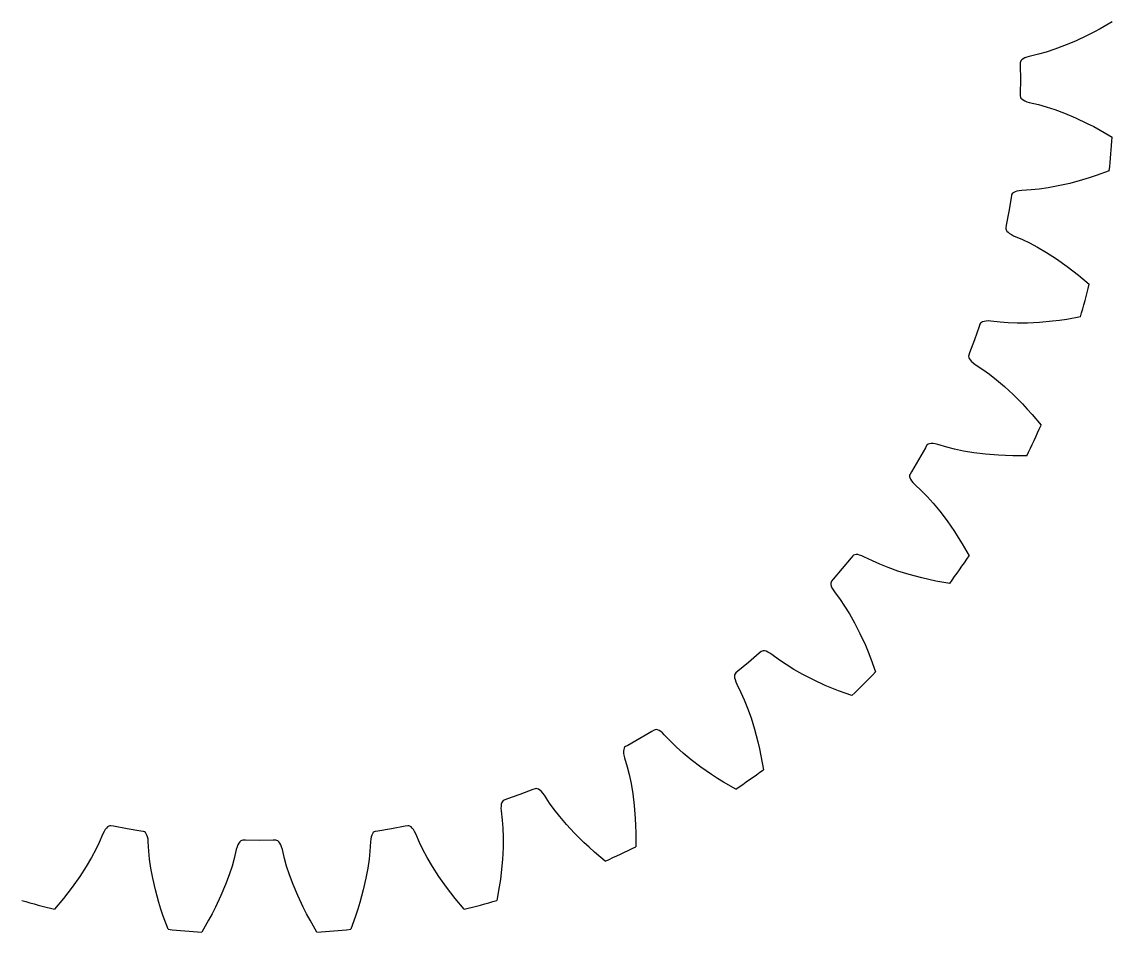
# Model space of a CAD drawing. Extents: x -6.6 to 28.2, y -11.4 to 11.4.
# Drawn here: x 13.63 to 28.17, y -11.37 to 0.77 of the extents above; entities that cross this region are included whole.
import ezdxf

# ---------------------------------------------------------------- set-up
doc = ezdxf.new("R2010")
doc.units = 0

msp = doc.modelspace()

# ---------------------------------------------------------------- linework, layer by layer
at = {"layer": 'layer0'}
for p, q in [((28.174, 0.768), (28.013, 0.676)), ((27.842, 0.586), (27.685, 0.512)), ((27.927, 0.63), (27.842, 0.586)), ((28.013, 0.676), (27.927, 0.63)), ((27.54, 0.451), (27.41, 0.402)), ((27.685, 0.512), (27.54, 0.451)), ((27.037, 0.297), (27.01, 0.286)), ((27.069, 0.307), (27.037, 0.297)), ((27.192, 0.336), (27.069, 0.307)), ((27.294, 0.364), (27.192, 0.336)), ((27.41, 0.402), (27.294, 0.364)), ((26.95, 0.235), (26.948, 0.221)), ((26.948, 0.221), (26.948, 0.186)), ((26.948, 0.186), (26.95, 0)), ((26.957, 0.248), (26.95, 0.235)), ((26.97, 0.261), (26.957, 0.248)), ((26.987, 0.274), (26.97, 0.261)), ((27.01, 0.286), (26.987, 0.274)), ((26.95, 0), (26.948, -0.186)), ((26.948, -0.186), (26.948, -0.221)), ((26.948, -0.221), (26.95, -0.235)), ((26.95, -0.235), (26.957, -0.248)), ((26.957, -0.248), (26.97, -0.261)), ((26.97, -0.261), (26.987, -0.274)), ((26.987, -0.274), (27.01, -0.286)), ((27.01, -0.286), (27.037, -0.297)), ((27.037, -0.297), (27.069, -0.307)), ((27.069, -0.307), (27.192, -0.336)), ((27.192, -0.336), (27.294, -0.364)), ((27.294, -0.364), (27.41, -0.402)), ((27.41, -0.402), (27.54, -0.451)), ((27.54, -0.451), (27.685, -0.512)), ((27.685, -0.512), (27.842, -0.586)), ((27.842, -0.586), (27.927, -0.63)), ((27.927, -0.63), (28.013, -0.676)), ((28.013, -0.676), (28.174, -0.768)), ((27.96, -1.282), (27.867, -1.312)), ((28.135, -1.218), (27.96, -1.282)), ((27.319, -1.446), (27.198, -1.463)), ((27.455, -1.421), (27.319, -1.446)), ((27.608, -1.386), (27.455, -1.421)), ((27.776, -1.34), (27.608, -1.386)), ((27.867, -1.312), (27.776, -1.34)), ((26.826, -1.579), (26.796, -1.763)), ((26.832, -1.544), (26.826, -1.579)), ((26.837, -1.531), (26.832, -1.544)), ((26.846, -1.519), (26.837, -1.531)), ((26.861, -1.509), (26.846, -1.519)), ((26.88, -1.499), (26.861, -1.509)), ((26.904, -1.491), (26.88, -1.499)), ((26.933, -1.485), (26.904, -1.491)), ((26.967, -1.481), (26.933, -1.485)), ((27.093, -1.474), (26.967, -1.481)), ((27.198, -1.463), (27.093, -1.474)), ((26.796, -1.763), (26.762, -1.945)), ((26.762, -1.945), (26.755, -1.98)), ((26.755, -1.98), (26.755, -1.994)), ((26.755, -1.994), (26.76, -2.008)), ((26.76, -2.008), (26.77, -2.023)), ((26.77, -2.023), (26.785, -2.039)), ((26.785, -2.039), (26.805, -2.055)), ((26.805, -2.055), (26.83, -2.07)), ((26.83, -2.07), (26.86, -2.086)), ((26.86, -2.086), (26.976, -2.135)), ((26.976, -2.135), (27.071, -2.181)), ((27.071, -2.181), (27.179, -2.239)), ((27.179, -2.239), (27.299, -2.309)), ((27.299, -2.309), (27.431, -2.394)), ((27.431, -2.394), (27.573, -2.495)), ((27.573, -2.495), (27.649, -2.552)), ((27.649, -2.552), (27.726, -2.613)), ((27.726, -2.613), (27.868, -2.732)), ((27.751, -3.168), (27.568, -3.2)), ((26.4, -3.296), (26.338, -3.472)), ((26.411, -3.263), (26.4, -3.296)), ((26.418, -3.251), (26.411, -3.263)), ((26.43, -3.241), (26.418, -3.251)), ((26.446, -3.233), (26.43, -3.241)), ((26.467, -3.227), (26.446, -3.233)), ((26.492, -3.223), (26.467, -3.227)), ((26.521, -3.222), (26.492, -3.223)), ((26.555, -3.224), (26.521, -3.222)), ((26.68, -3.239), (26.555, -3.224)), ((26.786, -3.247), (26.68, -3.239)), ((26.908, -3.251), (26.786, -3.247)), ((27.046, -3.25), (26.908, -3.251)), ((27.203, -3.242), (27.046, -3.25)), ((27.377, -3.226), (27.203, -3.242)), ((27.471, -3.214), (27.377, -3.226)), ((27.568, -3.2), (27.471, -3.214)), ((26.338, -3.472), (26.273, -3.646)), ((26.26, -3.678), (26.258, -3.692)), ((26.258, -3.692), (26.26, -3.707)), ((26.273, -3.646), (26.26, -3.678)), ((26.26, -3.707), (26.267, -3.724)), ((26.267, -3.724), (26.279, -3.742)), ((26.279, -3.742), (26.296, -3.761)), ((26.296, -3.761), (26.318, -3.781)), ((26.318, -3.781), (26.345, -3.801)), ((26.345, -3.801), (26.451, -3.87)), ((26.451, -3.87), (26.536, -3.932)), ((26.536, -3.932), (26.632, -4.007)), ((26.632, -4.007), (26.738, -4.097)), ((26.738, -4.097), (26.853, -4.204)), ((26.853, -4.204), (26.976, -4.328)), ((26.976, -4.328), (27.041, -4.397)), ((27.041, -4.397), (27.106, -4.47)), ((27.106, -4.47), (27.225, -4.612)), ((25.682, -4.913), (25.59, -5.075)), ((25.699, -4.882), (25.682, -4.913)), ((25.707, -4.872), (25.699, -4.882)), ((25.721, -4.864), (25.707, -4.872)), ((25.738, -4.859), (25.721, -4.864)), ((25.76, -4.856), (25.738, -4.859)), ((25.785, -4.857), (25.76, -4.856)), ((25.814, -4.861), (25.785, -4.857)), ((25.847, -4.869), (25.814, -4.861)), ((25.968, -4.905), (25.847, -4.869)), ((26.07, -4.931), (25.968, -4.905)), ((26.19, -4.957), (26.07, -4.931)), ((25.59, -5.075), (25.496, -5.235)), ((26.327, -4.979), (26.19, -4.957)), ((26.483, -4.999), (26.327, -4.979)), ((26.656, -5.013), (26.483, -4.999)), ((26.751, -5.018), (26.656, -5.013)), ((26.849, -5.021), (26.751, -5.018)), ((27.034, -5.022), (26.849, -5.021)), ((25.473, -5.278), (25.472, -5.294)), ((25.472, -5.294), (25.477, -5.311)), ((25.478, -5.265), (25.473, -5.278)), ((25.477, -5.311), (25.485, -5.331)), ((25.496, -5.235), (25.478, -5.265)), ((25.485, -5.331), (25.499, -5.353)), ((25.499, -5.353), (25.517, -5.376)), ((25.517, -5.376), (25.54, -5.401)), ((25.54, -5.401), (25.632, -5.487)), ((25.632, -5.487), (25.706, -5.563)), ((25.706, -5.563), (25.787, -5.653)), ((25.787, -5.653), (25.876, -5.76)), ((25.876, -5.76), (25.971, -5.886)), ((25.971, -5.886), (26.07, -6.029)), ((26.07, -6.029), (26.122, -6.109)), ((26.122, -6.109), (26.173, -6.192)), ((26.173, -6.192), (26.266, -6.353)), ((24.694, -6.381), (24.575, -6.524)), ((24.716, -6.353), (24.694, -6.381)), ((24.726, -6.345), (24.716, -6.353)), ((24.741, -6.339), (24.726, -6.345)), ((24.759, -6.337), (24.741, -6.339)), ((24.78, -6.338), (24.759, -6.337)), ((24.805, -6.344), (24.78, -6.338)), ((24.833, -6.353), (24.805, -6.344)), ((24.864, -6.366), (24.833, -6.353)), ((24.977, -6.423), (24.864, -6.366)), ((24.575, -6.524), (24.454, -6.666)), ((25.073, -6.466), (24.977, -6.423)), ((25.186, -6.512), (25.073, -6.466)), ((25.317, -6.558), (25.186, -6.512)), ((24.454, -6.666), (24.431, -6.692)), ((25.467, -6.604), (25.317, -6.558)), ((25.636, -6.649), (25.467, -6.604)), ((25.729, -6.67), (25.636, -6.649)), ((25.824, -6.69), (25.729, -6.67)), ((24.425, -6.704), (24.422, -6.719)), ((24.422, -6.719), (24.423, -6.737)), ((24.423, -6.737), (24.428, -6.758)), ((24.431, -6.692), (24.425, -6.704)), ((24.428, -6.758), (24.437, -6.782)), ((24.437, -6.782), (24.451, -6.808)), ((24.451, -6.808), (24.469, -6.836)), ((26.007, -6.722), (25.824, -6.69)), ((24.469, -6.836), (24.545, -6.937)), ((24.545, -6.937), (24.605, -7.025)), ((24.605, -7.025), (24.669, -7.128)), ((24.669, -7.128), (24.737, -7.249)), ((24.737, -7.249), (24.809, -7.389)), ((24.809, -7.389), (24.882, -7.547)), ((24.882, -7.547), (24.919, -7.635)), ((23.466, -7.654), (23.324, -7.775)), ((23.492, -7.631), (23.466, -7.654)), ((23.504, -7.625), (23.492, -7.631)), ((23.519, -7.622), (23.504, -7.625)), ((23.537, -7.623), (23.519, -7.622)), ((23.558, -7.628), (23.537, -7.623)), ((23.582, -7.637), (23.558, -7.628)), ((23.608, -7.651), (23.582, -7.637)), ((23.636, -7.669), (23.608, -7.651)), ((23.737, -7.745), (23.636, -7.669)), ((24.919, -7.635), (24.955, -7.726)), ((23.324, -7.775), (23.181, -7.894)), ((23.825, -7.805), (23.737, -7.745)), ((23.928, -7.869), (23.825, -7.805)), ((24.955, -7.726), (25.019, -7.9)), ((23.139, -7.941), (23.137, -7.959)), ((23.137, -7.959), (23.138, -7.98)), ((23.138, -7.98), (23.144, -8.005)), ((23.145, -7.926), (23.139, -7.941)), ((23.153, -7.916), (23.145, -7.926)), ((23.181, -7.894), (23.153, -7.916)), ((24.049, -7.937), (23.928, -7.869)), ((24.189, -8.009), (24.049, -7.937)), ((23.144, -8.005), (23.153, -8.033)), ((23.153, -8.033), (23.166, -8.064)), ((23.166, -8.064), (23.223, -8.177)), ((24.347, -8.082), (24.189, -8.009)), ((24.435, -8.119), (24.347, -8.082)), ((24.526, -8.155), (24.435, -8.119)), ((23.223, -8.177), (23.266, -8.273)), ((23.266, -8.273), (23.312, -8.386)), ((24.7, -8.219), (24.526, -8.155)), ((23.312, -8.386), (23.358, -8.517)), ((23.358, -8.517), (23.404, -8.667)), ((22.035, -8.696), (21.875, -8.79)), ((22.065, -8.678), (22.035, -8.696)), ((22.078, -8.673), (22.065, -8.678)), ((22.094, -8.672), (22.078, -8.673)), ((22.111, -8.677), (22.094, -8.672)), ((22.131, -8.685), (22.111, -8.677)), ((22.153, -8.699), (22.131, -8.685)), ((22.176, -8.717), (22.153, -8.699)), ((22.201, -8.74), (22.176, -8.717)), ((23.404, -8.667), (23.449, -8.836)), ((21.875, -8.79), (21.713, -8.882)), ((22.287, -8.832), (22.201, -8.74)), ((22.363, -8.906), (22.287, -8.832)), ((23.449, -8.836), (23.47, -8.929)), ((21.659, -8.938), (21.656, -8.96)), ((21.656, -8.96), (21.657, -8.985)), ((21.657, -8.985), (21.661, -9.014)), ((21.664, -8.921), (21.659, -8.938)), ((21.661, -9.014), (21.669, -9.047)), ((21.672, -8.907), (21.664, -8.921)), ((21.682, -8.899), (21.672, -8.907)), ((21.713, -8.882), (21.682, -8.899)), ((22.453, -8.987), (22.363, -8.906)), ((22.56, -9.076), (22.453, -8.987)), ((23.47, -8.929), (23.49, -9.024)), ((21.669, -9.047), (21.705, -9.168)), ((22.686, -9.171), (22.56, -9.076)), ((23.49, -9.024), (23.522, -9.207)), ((21.705, -9.168), (21.731, -9.27)), ((21.731, -9.27), (21.757, -9.39)), ((22.829, -9.27), (22.686, -9.171)), ((22.909, -9.322), (22.829, -9.27)), ((21.757, -9.39), (21.779, -9.527)), ((22.992, -9.373), (22.909, -9.322)), ((23.153, -9.466), (22.992, -9.373)), ((20.272, -9.538), (20.096, -9.6)), ((20.446, -9.473), (20.272, -9.538)), ((20.478, -9.46), (20.446, -9.473)), ((20.492, -9.458), (20.478, -9.46)), ((20.507, -9.46), (20.492, -9.458)), ((20.524, -9.467), (20.507, -9.46)), ((20.542, -9.479), (20.524, -9.467)), ((20.561, -9.496), (20.542, -9.479)), ((20.581, -9.518), (20.561, -9.496)), ((20.601, -9.545), (20.581, -9.518)), ((20.67, -9.651), (20.601, -9.545)), ((21.779, -9.527), (21.799, -9.683)), ((20.023, -9.692), (20.022, -9.721)), ((20.022, -9.721), (20.024, -9.755)), ((20.027, -9.667), (20.023, -9.692)), ((20.033, -9.646), (20.027, -9.667)), ((20.041, -9.63), (20.033, -9.646)), ((20.051, -9.618), (20.041, -9.63)), ((20.063, -9.611), (20.051, -9.618)), ((20.096, -9.6), (20.063, -9.611)), ((20.732, -9.736), (20.67, -9.651)), ((20.807, -9.832), (20.732, -9.736)), ((21.799, -9.683), (21.813, -9.856)), ((20.024, -9.755), (20.039, -9.88)), ((20.039, -9.88), (20.047, -9.986)), ((20.897, -9.938), (20.807, -9.832)), ((21.813, -9.856), (21.818, -9.951)), ((14.73, -10.03), (14.714, -10.06)), ((14.745, -10.005), (14.73, -10.03)), ((14.761, -9.985), (14.745, -10.005)), ((14.777, -9.97), (14.761, -9.985)), ((14.792, -9.96), (14.777, -9.97)), ((14.806, -9.955), (14.792, -9.96)), ((14.82, -9.955), (14.806, -9.955)), ((14.855, -9.962), (14.82, -9.955)), ((15.037, -9.996), (14.855, -9.962)), ((15.221, -10.026), (15.037, -9.996)), ((15.256, -10.032), (15.221, -10.026)), ((15.269, -10.037), (15.256, -10.032)), ((18.344, -10.032), (18.331, -10.037)), ((18.379, -10.026), (18.344, -10.032)), ((18.563, -9.996), (18.379, -10.026)), ((18.745, -9.962), (18.563, -9.996)), ((18.78, -9.955), (18.745, -9.962)), ((18.794, -9.955), (18.78, -9.955)), ((18.808, -9.96), (18.794, -9.955)), ((18.823, -9.97), (18.808, -9.96)), ((18.839, -9.985), (18.823, -9.97)), ((18.855, -10.005), (18.839, -9.985)), ((18.87, -10.03), (18.855, -10.005)), ((18.886, -10.06), (18.87, -10.03)), ((20.047, -9.986), (20.051, -10.108)), ((21.004, -10.053), (20.897, -9.938)), ((21.818, -9.951), (21.821, -10.049)), ((14.665, -10.176), (14.619, -10.271)), ((14.714, -10.06), (14.665, -10.176)), ((15.281, -10.046), (15.269, -10.037)), ((15.291, -10.061), (15.281, -10.046)), ((15.301, -10.08), (15.291, -10.061)), ((15.309, -10.104), (15.301, -10.08)), ((15.315, -10.133), (15.309, -10.104)), ((15.319, -10.167), (15.315, -10.133)), ((15.326, -10.293), (15.319, -10.167)), ((16.539, -10.17), (16.526, -10.187)), ((16.552, -10.157), (16.539, -10.17)), ((16.565, -10.15), (16.552, -10.157)), ((16.579, -10.148), (16.565, -10.15)), ((16.614, -10.148), (16.579, -10.148)), ((16.8, -10.15), (16.614, -10.148)), ((16.986, -10.148), (16.8, -10.15)), ((17.021, -10.148), (16.986, -10.148)), ((17.035, -10.15), (17.021, -10.148)), ((17.048, -10.157), (17.035, -10.15)), ((17.061, -10.17), (17.048, -10.157)), ((17.074, -10.187), (17.061, -10.17)), ((18.281, -10.167), (18.274, -10.293)), ((18.285, -10.133), (18.281, -10.167)), ((18.291, -10.104), (18.285, -10.133)), ((18.299, -10.08), (18.291, -10.104)), ((18.309, -10.061), (18.299, -10.08)), ((18.319, -10.046), (18.309, -10.061)), ((18.331, -10.037), (18.319, -10.046)), ((18.935, -10.176), (18.886, -10.06)), ((18.981, -10.271), (18.935, -10.176)), ((20.051, -10.108), (20.05, -10.246)), ((21.128, -10.176), (21.004, -10.053)), ((21.197, -10.241), (21.128, -10.176)), ((21.821, -10.049), (21.822, -10.234)), ((14.619, -10.271), (14.561, -10.379)), ((15.337, -10.398), (15.326, -10.293)), ((16.493, -10.269), (16.464, -10.392)), ((16.503, -10.237), (16.493, -10.269)), ((16.514, -10.21), (16.503, -10.237)), ((16.526, -10.187), (16.514, -10.21)), ((17.086, -10.21), (17.074, -10.187)), ((17.097, -10.237), (17.086, -10.21)), ((17.107, -10.269), (17.097, -10.237)), ((17.136, -10.392), (17.107, -10.269)), ((18.274, -10.293), (18.263, -10.398)), ((19.039, -10.379), (18.981, -10.271)), ((20.05, -10.246), (20.042, -10.403)), ((21.27, -10.306), (21.197, -10.241)), ((21.412, -10.425), (21.27, -10.306)), ((14.561, -10.379), (14.491, -10.499)), ((15.354, -10.519), (15.337, -10.398)), ((16.464, -10.392), (16.436, -10.494)), ((17.164, -10.494), (17.136, -10.392)), ((18.263, -10.398), (18.246, -10.519)), ((19.109, -10.499), (19.039, -10.379)), ((20.042, -10.403), (20.026, -10.577)), ((14.491, -10.499), (14.406, -10.631)), ((15.379, -10.655), (15.354, -10.519)), ((16.398, -10.61), (16.349, -10.74)), ((16.436, -10.494), (16.398, -10.61)), ((17.202, -10.61), (17.164, -10.494)), ((17.251, -10.74), (17.202, -10.61)), ((18.246, -10.519), (18.221, -10.655)), ((19.194, -10.631), (19.109, -10.499)), ((20.026, -10.577), (20.014, -10.671)), ((14.406, -10.631), (14.305, -10.773)), ((15.414, -10.808), (15.379, -10.655)), ((16.349, -10.74), (16.288, -10.885)), ((17.312, -10.885), (17.251, -10.74)), ((18.221, -10.655), (18.186, -10.808)), ((19.295, -10.773), (19.194, -10.631)), ((20.014, -10.671), (20, -10.768)), ((14.248, -10.849), (14.187, -10.926)), ((14.305, -10.773), (14.248, -10.849)), ((15.46, -10.976), (15.414, -10.808)), ((16.288, -10.885), (16.214, -11.042)), ((17.386, -11.042), (17.312, -10.885)), ((18.186, -10.808), (18.14, -10.976)), ((19.352, -10.849), (19.295, -10.773)), ((19.413, -10.926), (19.352, -10.849)), ((20, -10.768), (19.968, -10.951)), ((14.187, -10.926), (14.068, -11.068)), ((15.488, -11.067), (15.46, -10.976)), ((16.214, -11.042), (16.17, -11.127)), ((17.43, -11.127), (17.386, -11.042)), ((18.14, -10.976), (18.112, -11.067)), ((19.532, -11.068), (19.413, -10.926)), ((15.518, -11.16), (15.488, -11.067)), ((15.582, -11.335), (15.518, -11.16)), ((16.17, -11.127), (16.124, -11.213)), ((17.476, -11.213), (17.43, -11.127)), ((18.082, -11.16), (18.018, -11.335)), ((18.112, -11.067), (18.082, -11.16)), ((16.124, -11.213), (16.032, -11.374)), ((17.568, -11.374), (17.476, -11.213))]:
    msp.add_line(p, q, dxfattribs=at)
for start, end in [(353.8652, 356.1348), (343.8653, 346.1348), (333.8653, 336.1348), (323.8653, 326.1348), (313.8652, 316.1348), (303.8652, 306.1347), (293.8652, 296.1347), (253.8653, 256.1348), (283.8652, 286.1347), (263.8652, 266.1348), (273.8652, 276.1348)]:
    msp.add_arc((16.8, 0), 11.4, start, end, dxfattribs=at)
at = {"layer": 'layer2'}
for p, q in [((28.174, 0.768), (28.013, 0.676)), ((27.842, 0.586), (27.685, 0.512)), ((27.927, 0.63), (27.842, 0.586)), ((28.013, 0.676), (27.927, 0.63)), ((27.54, 0.451), (27.41, 0.402)), ((27.685, 0.512), (27.54, 0.451)), ((27.037, 0.297), (27.01, 0.286)), ((27.069, 0.307), (27.037, 0.297)), ((27.192, 0.336), (27.069, 0.307)), ((27.294, 0.364), (27.192, 0.336)), ((27.41, 0.402), (27.294, 0.364)), ((26.95, 0.235), (26.948, 0.221)), ((26.948, 0.221), (26.948, 0.186)), ((26.948, 0.186), (26.95, 0)), ((26.957, 0.248), (26.95, 0.235)), ((26.97, 0.261), (26.957, 0.248)), ((26.987, 0.274), (26.97, 0.261)), ((27.01, 0.286), (26.987, 0.274)), ((26.95, 0), (26.948, -0.186)), ((26.948, -0.186), (26.948, -0.221)), ((26.948, -0.221), (26.95, -0.235)), ((26.95, -0.235), (26.957, -0.248)), ((26.957, -0.248), (26.97, -0.261)), ((26.97, -0.261), (26.987, -0.274)), ((26.987, -0.274), (27.01, -0.286)), ((27.01, -0.286), (27.037, -0.297)), ((27.037, -0.297), (27.069, -0.307)), ((27.069, -0.307), (27.192, -0.336)), ((27.192, -0.336), (27.294, -0.364)), ((27.294, -0.364), (27.41, -0.402)), ((27.41, -0.402), (27.54, -0.451)), ((27.54, -0.451), (27.685, -0.512)), ((27.685, -0.512), (27.842, -0.586)), ((27.842, -0.586), (27.927, -0.63)), ((27.927, -0.63), (28.013, -0.676)), ((28.013, -0.676), (28.174, -0.768)), ((27.96, -1.282), (27.867, -1.312)), ((28.135, -1.218), (27.96, -1.282)), ((27.319, -1.446), (27.198, -1.463)), ((27.455, -1.421), (27.319, -1.446)), ((27.608, -1.386), (27.455, -1.421)), ((27.776, -1.34), (27.608, -1.386)), ((27.867, -1.312), (27.776, -1.34)), ((26.826, -1.579), (26.796, -1.763)), ((26.832, -1.544), (26.826, -1.579)), ((26.837, -1.531), (26.832, -1.544)), ((26.846, -1.519), (26.837, -1.531)), ((26.861, -1.509), (26.846, -1.519)), ((26.88, -1.499), (26.861, -1.509)), ((26.904, -1.491), (26.88, -1.499)), ((26.933, -1.485), (26.904, -1.491)), ((26.967, -1.481), (26.933, -1.485)), ((27.093, -1.474), (26.967, -1.481)), ((27.198, -1.463), (27.093, -1.474)), ((26.796, -1.763), (26.762, -1.945)), ((26.762, -1.945), (26.755, -1.98)), ((26.755, -1.98), (26.755, -1.994)), ((26.755, -1.994), (26.76, -2.008)), ((26.76, -2.008), (26.77, -2.023)), ((26.77, -2.023), (26.785, -2.039)), ((26.785, -2.039), (26.805, -2.055)), ((26.805, -2.055), (26.83, -2.07)), ((26.83, -2.07), (26.86, -2.086)), ((26.86, -2.086), (26.976, -2.135)), ((26.976, -2.135), (27.071, -2.181)), ((27.071, -2.181), (27.179, -2.239)), ((27.179, -2.239), (27.299, -2.309)), ((27.299, -2.309), (27.431, -2.394)), ((27.431, -2.394), (27.573, -2.495)), ((27.573, -2.495), (27.649, -2.552)), ((27.649, -2.552), (27.726, -2.613)), ((27.726, -2.613), (27.868, -2.732)), ((27.751, -3.168), (27.568, -3.2)), ((26.4, -3.296), (26.338, -3.472)), ((26.411, -3.263), (26.4, -3.296)), ((26.418, -3.251), (26.411, -3.263)), ((26.43, -3.241), (26.418, -3.251)), ((26.446, -3.233), (26.43, -3.241)), ((26.467, -3.227), (26.446, -3.233)), ((26.492, -3.223), (26.467, -3.227)), ((26.521, -3.222), (26.492, -3.223)), ((26.555, -3.224), (26.521, -3.222)), ((26.68, -3.239), (26.555, -3.224)), ((26.786, -3.247), (26.68, -3.239)), ((26.908, -3.251), (26.786, -3.247)), ((27.046, -3.25), (26.908, -3.251)), ((27.203, -3.242), (27.046, -3.25)), ((27.377, -3.226), (27.203, -3.242)), ((27.471, -3.214), (27.377, -3.226)), ((27.568, -3.2), (27.471, -3.214)), ((26.338, -3.472), (26.273, -3.646)), ((26.26, -3.678), (26.258, -3.692)), ((26.258, -3.692), (26.26, -3.707)), ((26.273, -3.646), (26.26, -3.678)), ((26.26, -3.707), (26.267, -3.724)), ((26.267, -3.724), (26.279, -3.742)), ((26.279, -3.742), (26.296, -3.761)), ((26.296, -3.761), (26.318, -3.781)), ((26.318, -3.781), (26.345, -3.801)), ((26.345, -3.801), (26.451, -3.87)), ((26.451, -3.87), (26.536, -3.932)), ((26.536, -3.932), (26.632, -4.007)), ((26.632, -4.007), (26.738, -4.097)), ((26.738, -4.097), (26.853, -4.204)), ((26.853, -4.204), (26.976, -4.328)), ((26.976, -4.328), (27.041, -4.397)), ((27.041, -4.397), (27.106, -4.47)), ((27.106, -4.47), (27.225, -4.612)), ((25.682, -4.913), (25.59, -5.075)), ((25.699, -4.882), (25.682, -4.913)), ((25.707, -4.872), (25.699, -4.882)), ((25.721, -4.864), (25.707, -4.872)), ((25.738, -4.859), (25.721, -4.864)), ((25.76, -4.856), (25.738, -4.859)), ((25.785, -4.857), (25.76, -4.856)), ((25.814, -4.861), (25.785, -4.857)), ((25.847, -4.869), (25.814, -4.861)), ((25.968, -4.905), (25.847, -4.869)), ((26.07, -4.931), (25.968, -4.905)), ((26.19, -4.957), (26.07, -4.931)), ((25.59, -5.075), (25.496, -5.235)), ((26.327, -4.979), (26.19, -4.957)), ((26.483, -4.999), (26.327, -4.979)), ((26.656, -5.013), (26.483, -4.999)), ((26.751, -5.018), (26.656, -5.013)), ((26.849, -5.021), (26.751, -5.018)), ((27.034, -5.022), (26.849, -5.021)), ((25.473, -5.278), (25.472, -5.294)), ((25.472, -5.294), (25.477, -5.311)), ((25.478, -5.265), (25.473, -5.278)), ((25.477, -5.311), (25.485, -5.331)), ((25.496, -5.235), (25.478, -5.265)), ((25.485, -5.331), (25.499, -5.353)), ((25.499, -5.353), (25.517, -5.376)), ((25.517, -5.376), (25.54, -5.401)), ((25.54, -5.401), (25.632, -5.487)), ((25.632, -5.487), (25.706, -5.563)), ((25.706, -5.563), (25.787, -5.653)), ((25.787, -5.653), (25.876, -5.76)), ((25.876, -5.76), (25.971, -5.886)), ((25.971, -5.886), (26.07, -6.029)), ((26.07, -6.029), (26.122, -6.109)), ((26.122, -6.109), (26.173, -6.192)), ((26.173, -6.192), (26.266, -6.353)), ((24.694, -6.381), (24.575, -6.524)), ((24.716, -6.353), (24.694, -6.381)), ((24.726, -6.345), (24.716, -6.353)), ((24.741, -6.339), (24.726, -6.345)), ((24.759, -6.337), (24.741, -6.339)), ((24.78, -6.338), (24.759, -6.337)), ((24.805, -6.344), (24.78, -6.338)), ((24.833, -6.353), (24.805, -6.344)), ((24.864, -6.366), (24.833, -6.353)), ((24.977, -6.423), (24.864, -6.366)), ((24.575, -6.524), (24.454, -6.666)), ((25.073, -6.466), (24.977, -6.423)), ((25.186, -6.512), (25.073, -6.466)), ((25.317, -6.558), (25.186, -6.512)), ((24.454, -6.666), (24.431, -6.692)), ((25.467, -6.604), (25.317, -6.558)), ((25.636, -6.649), (25.467, -6.604)), ((25.729, -6.67), (25.636, -6.649)), ((25.824, -6.69), (25.729, -6.67)), ((24.425, -6.704), (24.422, -6.719)), ((24.422, -6.719), (24.423, -6.737)), ((24.423, -6.737), (24.428, -6.758)), ((24.431, -6.692), (24.425, -6.704)), ((24.428, -6.758), (24.437, -6.782)), ((24.437, -6.782), (24.451, -6.808)), ((24.451, -6.808), (24.469, -6.836)), ((26.007, -6.722), (25.824, -6.69)), ((24.469, -6.836), (24.545, -6.937)), ((24.545, -6.937), (24.605, -7.025)), ((24.605, -7.025), (24.669, -7.128)), ((24.669, -7.128), (24.737, -7.249)), ((24.737, -7.249), (24.809, -7.389)), ((24.809, -7.389), (24.882, -7.547)), ((24.882, -7.547), (24.919, -7.635)), ((23.466, -7.654), (23.324, -7.775)), ((23.492, -7.631), (23.466, -7.654)), ((23.504, -7.625), (23.492, -7.631)), ((23.519, -7.622), (23.504, -7.625)), ((23.537, -7.623), (23.519, -7.622)), ((23.558, -7.628), (23.537, -7.623)), ((23.582, -7.637), (23.558, -7.628)), ((23.608, -7.651), (23.582, -7.637)), ((23.636, -7.669), (23.608, -7.651)), ((23.737, -7.745), (23.636, -7.669)), ((24.919, -7.635), (24.955, -7.726)), ((23.324, -7.775), (23.181, -7.894)), ((23.825, -7.805), (23.737, -7.745)), ((23.928, -7.869), (23.825, -7.805)), ((24.955, -7.726), (25.019, -7.9)), ((23.139, -7.941), (23.137, -7.959)), ((23.137, -7.959), (23.138, -7.98)), ((23.138, -7.98), (23.144, -8.005)), ((23.145, -7.926), (23.139, -7.941)), ((23.153, -7.916), (23.145, -7.926)), ((23.181, -7.894), (23.153, -7.916)), ((24.049, -7.937), (23.928, -7.869)), ((24.189, -8.009), (24.049, -7.937)), ((23.144, -8.005), (23.153, -8.033)), ((23.153, -8.033), (23.166, -8.064)), ((23.166, -8.064), (23.223, -8.177)), ((24.347, -8.082), (24.189, -8.009)), ((24.435, -8.119), (24.347, -8.082)), ((24.526, -8.155), (24.435, -8.119)), ((23.223, -8.177), (23.266, -8.273)), ((23.266, -8.273), (23.312, -8.386)), ((24.7, -8.219), (24.526, -8.155)), ((23.312, -8.386), (23.358, -8.517)), ((23.358, -8.517), (23.404, -8.667)), ((22.035, -8.696), (21.875, -8.79)), ((22.065, -8.678), (22.035, -8.696)), ((22.078, -8.673), (22.065, -8.678)), ((22.094, -8.672), (22.078, -8.673)), ((22.111, -8.677), (22.094, -8.672)), ((22.131, -8.685), (22.111, -8.677)), ((22.153, -8.699), (22.131, -8.685)), ((22.176, -8.717), (22.153, -8.699)), ((22.201, -8.74), (22.176, -8.717)), ((23.404, -8.667), (23.449, -8.836)), ((21.875, -8.79), (21.713, -8.882)), ((22.287, -8.832), (22.201, -8.74)), ((22.363, -8.906), (22.287, -8.832)), ((23.449, -8.836), (23.47, -8.929)), ((21.659, -8.938), (21.656, -8.96)), ((21.656, -8.96), (21.657, -8.985)), ((21.657, -8.985), (21.661, -9.014)), ((21.664, -8.921), (21.659, -8.938)), ((21.661, -9.014), (21.669, -9.047)), ((21.672, -8.907), (21.664, -8.921)), ((21.682, -8.899), (21.672, -8.907)), ((21.713, -8.882), (21.682, -8.899)), ((22.453, -8.987), (22.363, -8.906)), ((22.56, -9.076), (22.453, -8.987)), ((23.47, -8.929), (23.49, -9.024)), ((21.669, -9.047), (21.705, -9.168)), ((22.686, -9.171), (22.56, -9.076)), ((23.49, -9.024), (23.522, -9.207)), ((21.705, -9.168), (21.731, -9.27)), ((21.731, -9.27), (21.757, -9.39)), ((22.829, -9.27), (22.686, -9.171)), ((22.909, -9.322), (22.829, -9.27)), ((21.757, -9.39), (21.779, -9.527)), ((22.992, -9.373), (22.909, -9.322)), ((23.153, -9.466), (22.992, -9.373)), ((20.272, -9.538), (20.096, -9.6)), ((20.446, -9.473), (20.272, -9.538)), ((20.478, -9.46), (20.446, -9.473)), ((20.492, -9.458), (20.478, -9.46)), ((20.507, -9.46), (20.492, -9.458)), ((20.524, -9.467), (20.507, -9.46)), ((20.542, -9.479), (20.524, -9.467)), ((20.561, -9.496), (20.542, -9.479)), ((20.581, -9.518), (20.561, -9.496)), ((20.601, -9.545), (20.581, -9.518)), ((20.67, -9.651), (20.601, -9.545)), ((21.779, -9.527), (21.799, -9.683)), ((20.023, -9.692), (20.022, -9.721)), ((20.022, -9.721), (20.024, -9.755)), ((20.027, -9.667), (20.023, -9.692)), ((20.033, -9.646), (20.027, -9.667)), ((20.041, -9.63), (20.033, -9.646)), ((20.051, -9.618), (20.041, -9.63)), ((20.063, -9.611), (20.051, -9.618)), ((20.096, -9.6), (20.063, -9.611)), ((20.732, -9.736), (20.67, -9.651)), ((20.807, -9.832), (20.732, -9.736)), ((21.799, -9.683), (21.813, -9.856)), ((20.024, -9.755), (20.039, -9.88)), ((20.039, -9.88), (20.047, -9.986)), ((20.897, -9.938), (20.807, -9.832)), ((21.813, -9.856), (21.818, -9.951)), ((14.73, -10.03), (14.714, -10.06)), ((14.745, -10.005), (14.73, -10.03)), ((14.761, -9.985), (14.745, -10.005)), ((14.777, -9.97), (14.761, -9.985)), ((14.792, -9.96), (14.777, -9.97)), ((14.806, -9.955), (14.792, -9.96)), ((14.82, -9.955), (14.806, -9.955)), ((14.855, -9.962), (14.82, -9.955)), ((15.037, -9.996), (14.855, -9.962)), ((15.221, -10.026), (15.037, -9.996)), ((15.256, -10.032), (15.221, -10.026)), ((15.269, -10.037), (15.256, -10.032)), ((18.344, -10.032), (18.331, -10.037)), ((18.379, -10.026), (18.344, -10.032)), ((18.563, -9.996), (18.379, -10.026)), ((18.745, -9.962), (18.563, -9.996)), ((18.78, -9.955), (18.745, -9.962)), ((18.794, -9.955), (18.78, -9.955)), ((18.808, -9.96), (18.794, -9.955)), ((18.823, -9.97), (18.808, -9.96)), ((18.839, -9.985), (18.823, -9.97)), ((18.855, -10.005), (18.839, -9.985)), ((18.87, -10.03), (18.855, -10.005)), ((18.886, -10.06), (18.87, -10.03)), ((20.047, -9.986), (20.051, -10.108)), ((21.004, -10.053), (20.897, -9.938)), ((21.818, -9.951), (21.821, -10.049)), ((14.665, -10.176), (14.619, -10.271)), ((14.714, -10.06), (14.665, -10.176)), ((15.281, -10.046), (15.269, -10.037)), ((15.291, -10.061), (15.281, -10.046)), ((15.301, -10.08), (15.291, -10.061)), ((15.309, -10.104), (15.301, -10.08)), ((15.315, -10.133), (15.309, -10.104)), ((15.319, -10.167), (15.315, -10.133)), ((15.326, -10.293), (15.319, -10.167)), ((16.539, -10.17), (16.526, -10.187)), ((16.552, -10.157), (16.539, -10.17)), ((16.565, -10.15), (16.552, -10.157)), ((16.579, -10.148), (16.565, -10.15)), ((16.614, -10.148), (16.579, -10.148)), ((16.8, -10.15), (16.614, -10.148)), ((16.986, -10.148), (16.8, -10.15)), ((17.021, -10.148), (16.986, -10.148)), ((17.035, -10.15), (17.021, -10.148)), ((17.048, -10.157), (17.035, -10.15)), ((17.061, -10.17), (17.048, -10.157)), ((17.074, -10.187), (17.061, -10.17)), ((18.281, -10.167), (18.274, -10.293)), ((18.285, -10.133), (18.281, -10.167)), ((18.291, -10.104), (18.285, -10.133)), ((18.299, -10.08), (18.291, -10.104)), ((18.309, -10.061), (18.299, -10.08)), ((18.319, -10.046), (18.309, -10.061)), ((18.331, -10.037), (18.319, -10.046)), ((18.935, -10.176), (18.886, -10.06)), ((18.981, -10.271), (18.935, -10.176)), ((20.051, -10.108), (20.05, -10.246)), ((21.128, -10.176), (21.004, -10.053)), ((21.197, -10.241), (21.128, -10.176)), ((21.821, -10.049), (21.822, -10.234)), ((14.619, -10.271), (14.561, -10.379)), ((15.337, -10.398), (15.326, -10.293)), ((16.493, -10.269), (16.464, -10.392)), ((16.503, -10.237), (16.493, -10.269)), ((16.514, -10.21), (16.503, -10.237)), ((16.526, -10.187), (16.514, -10.21)), ((17.086, -10.21), (17.074, -10.187)), ((17.097, -10.237), (17.086, -10.21)), ((17.107, -10.269), (17.097, -10.237)), ((17.136, -10.392), (17.107, -10.269)), ((18.274, -10.293), (18.263, -10.398)), ((19.039, -10.379), (18.981, -10.271)), ((20.05, -10.246), (20.042, -10.403)), ((21.27, -10.306), (21.197, -10.241)), ((21.412, -10.425), (21.27, -10.306)), ((14.561, -10.379), (14.491, -10.499)), ((15.354, -10.519), (15.337, -10.398)), ((16.464, -10.392), (16.436, -10.494)), ((17.164, -10.494), (17.136, -10.392)), ((18.263, -10.398), (18.246, -10.519)), ((19.109, -10.499), (19.039, -10.379)), ((20.042, -10.403), (20.026, -10.577)), ((14.491, -10.499), (14.406, -10.631)), ((15.379, -10.655), (15.354, -10.519)), ((16.398, -10.61), (16.349, -10.74)), ((16.436, -10.494), (16.398, -10.61)), ((17.202, -10.61), (17.164, -10.494)), ((17.251, -10.74), (17.202, -10.61)), ((18.246, -10.519), (18.221, -10.655)), ((19.194, -10.631), (19.109, -10.499)), ((20.026, -10.577), (20.014, -10.671)), ((14.406, -10.631), (14.305, -10.773)), ((15.414, -10.808), (15.379, -10.655)), ((16.349, -10.74), (16.288, -10.885)), ((17.312, -10.885), (17.251, -10.74)), ((18.221, -10.655), (18.186, -10.808)), ((19.295, -10.773), (19.194, -10.631)), ((20.014, -10.671), (20, -10.768)), ((14.248, -10.849), (14.187, -10.926)), ((14.305, -10.773), (14.248, -10.849)), ((15.46, -10.976), (15.414, -10.808)), ((16.288, -10.885), (16.214, -11.042)), ((17.386, -11.042), (17.312, -10.885)), ((18.186, -10.808), (18.14, -10.976)), ((19.352, -10.849), (19.295, -10.773)), ((19.413, -10.926), (19.352, -10.849)), ((20, -10.768), (19.968, -10.951)), ((14.187, -10.926), (14.068, -11.068)), ((15.488, -11.067), (15.46, -10.976)), ((16.214, -11.042), (16.17, -11.127)), ((17.43, -11.127), (17.386, -11.042)), ((18.14, -10.976), (18.112, -11.067)), ((19.532, -11.068), (19.413, -10.926)), ((15.518, -11.16), (15.488, -11.067)), ((15.582, -11.335), (15.518, -11.16)), ((16.17, -11.127), (16.124, -11.213)), ((17.476, -11.213), (17.43, -11.127)), ((18.082, -11.16), (18.018, -11.335)), ((18.112, -11.067), (18.082, -11.16)), ((16.124, -11.213), (16.032, -11.374)), ((17.568, -11.374), (17.476, -11.213))]:
    msp.add_line(p, q, dxfattribs=at)
for start, end in [(353.8652, 356.1348), (343.8653, 346.1348), (333.8653, 336.1348), (323.8653, 326.1348), (313.8652, 316.1348), (303.8652, 306.1347), (293.8652, 296.1347), (253.8653, 256.1348), (283.8652, 286.1347), (263.8652, 266.1348), (273.8652, 276.1348)]:
    msp.add_arc((16.8, 0), 11.4, start, end, dxfattribs=at)

doc.saveas('drawing.dxf')
